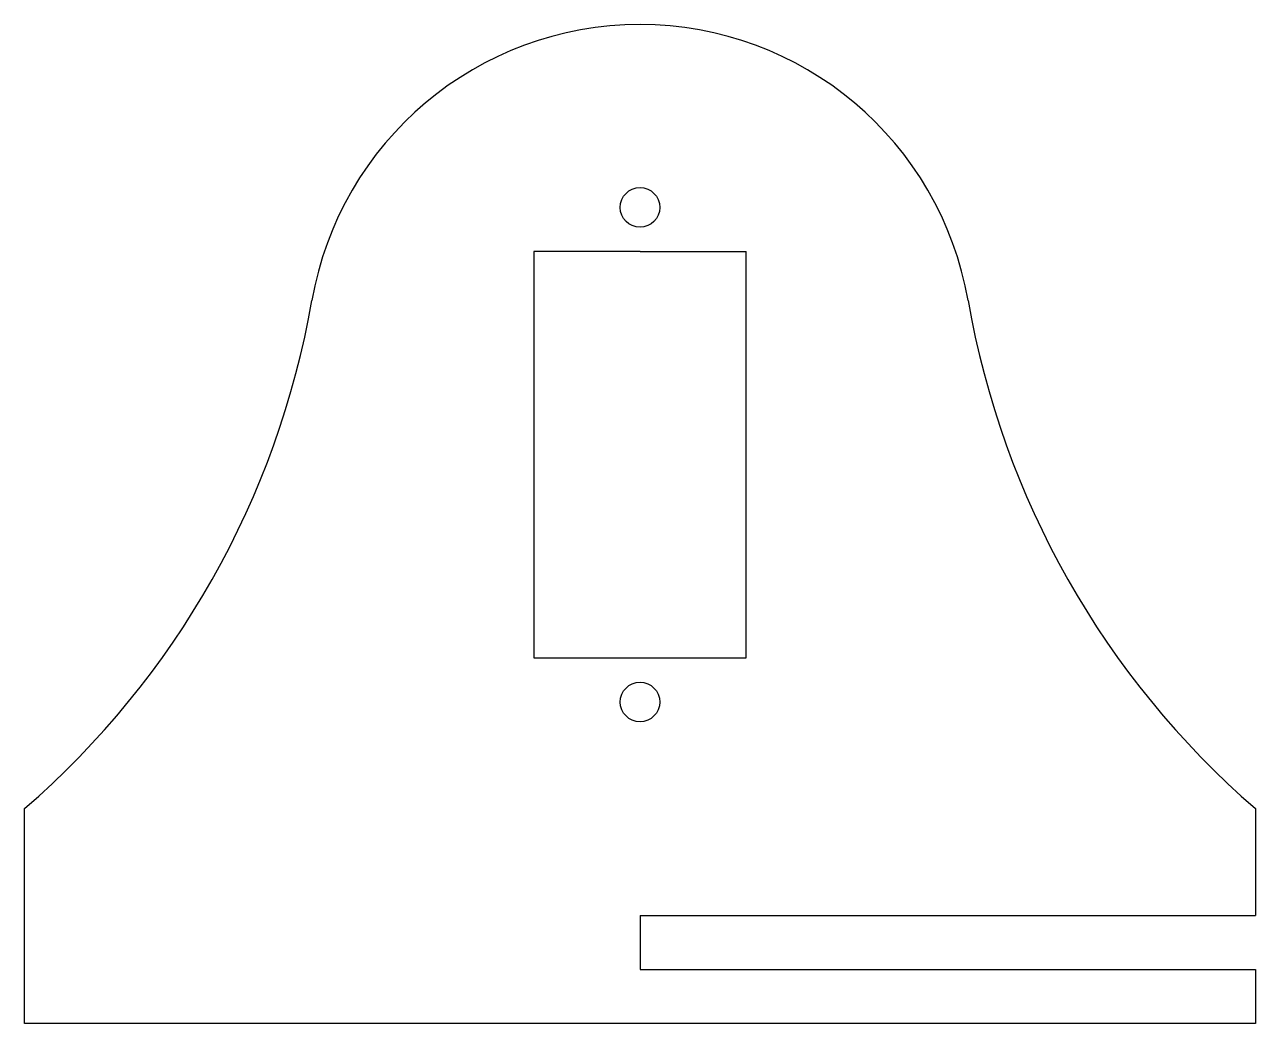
# Model space of a CAD drawing. Header units: millimetres. Extents: x -49.3 to 19.1, y -11.9 to 43.6.
import ezdxf

# ---------------------------------------------------------------- set-up
doc = ezdxf.new("R2010")
doc.units = ezdxf.units.MM

msp = doc.modelspace()

# ---------------------------------------------------------------- linework, layer by layer
at = {"color": 7, "linetype": 'Continuous'}
for p, q in [((-15.074, 30.975), (-20.974, 30.975)), ((-20.974, 30.975), (-20.974, 8.375)), ((-15.074, 30.975), (-9.174, 30.975)), ((-9.174, 8.375), (-9.174, 30.975)), ((-20.974, 8.375), (-9.174, 8.375)), ((-49.281, -5.943), (-49.281, 0)), ((19.133, 0), (19.133, -5.943)), ((-49.281, -11.943), (-49.281, -5.943)), ((-15.074, -5.943), (19.133, -5.943)), ((-15.074, -5.943), (-15.074, -8.943)), ((-15.074, -8.943), (19.133, -8.943)), ((19.133, -8.943), (19.133, -11.943)), ((19.133, -11.943), (-49.281, -11.943))]:
    msp.add_line(p, q, dxfattribs=at)
for centre in [(-15.074, 33.425), (-15.074, 5.925)]:
    msp.add_circle(centre, 1.1, dxfattribs=at)
for centre, radius, start, end in [((-15.074, 25.075), 18.51, 9.86352, 170.13648), ((-80.913, 36.523), 48.317, 310.89607, 350.13648), ((50.765, 36.523), 48.317, 189.86352, 229.10393)]:
    msp.add_arc(centre, radius, start, end, dxfattribs=at)

doc.saveas('drawing.dxf')
